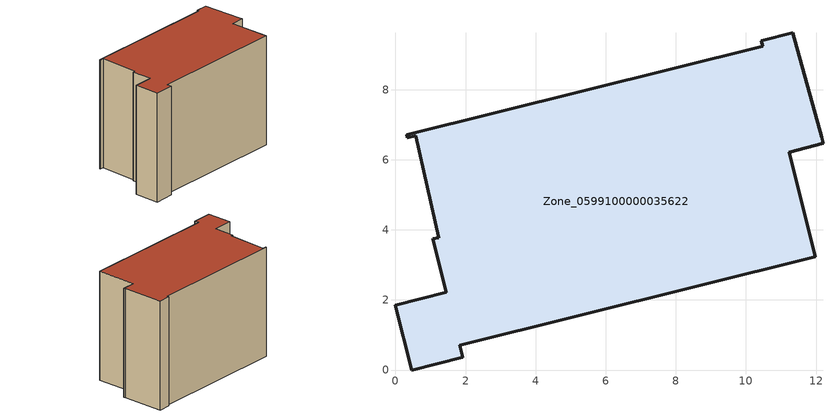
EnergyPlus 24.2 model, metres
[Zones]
Zone_0599100000035622
 floor ground (C_G): 10.48,9.24 10.44,9.39 11.33,9.62 12.16,6.64 12.2,6.47 11.23,6.22 11.98,3.24 1.83,0.71 1.92,0.37 0.46,0 0,1.85 1.45,2.22 1.07,3.74 1.23,3.78 0.58,6.69 0.34,6.64 0.32,6.72 z0
 wall outside (C_F): 1.45,2.22 0,1.85 0.46,0 1.92,0.37 1.83,0.71 11.98,3.24 11.23,6.22 12.2,6.47 12.16,6.64 11.33,9.62 10.44,9.39 10.48,9.24 0.32,6.72 0.34,6.64 0.58,6.69 1.23,3.78 1.07,3.74 1.45,2.22 z0:8.36
 roof outside (C_R): 10.48,9.24 0.32,6.72 0.34,6.64 0.58,6.69 1.23,3.78 1.07,3.74 1.45,2.22 0,1.85 0.46,0 1.92,0.37 1.83,0.71 11.98,3.24 11.23,6.22 12.2,6.47 12.16,6.64 11.33,9.62 10.44,9.39 z8.36
[BUILDING]
Pand.0599100000035622: North Axis=0; Terrain=City; Loads Convergence Tolerance Value=0.04; Temperature Convergence Tolerance Value=0.4; Solar Distribution=FullExterior; Maximum Number of Warmup Days=25; Minimum Number of Warmup Days=1
[Site:Location]
Rotterdam.The.Hague.AP_ZH_NLD Design_Conditions: Latitude=51.96; Longitude=4.45; Time Zone=1; Elevation=-4.5
[SITE:GROUNDTEMPERATURE:BUILDINGSURFACE]
18, 18, 18, 18, 18, 18, 18, 18, 18, 18, 18, 18
[MATERIAL] Thermal Absorptance=0.9; Solar Absorptance=0.7; Visible Absorptance=0.7
Name | Roughness | Thickness | Conductivity | Density | Specific Heat
G.TI.1975-1991 | MediumSmooth | 0.15 | 0.288461 | 540 | 1210
F.TI.1975-1991 | Rough | 0.3 | 0.230769 | 1920 | 840
R.TI.1975-1991 | MediumRough | 0.2 | 0.153846 | 1500 | 1000
[CONSTRUCTION]
C_G: G.TI.1975-1991
C_F: F.TI.1975-1991
C_R: R.TI.1975-1991
[ZONE]
Zone_0599100000035622: Type=1; Multiplier=1; Ceiling Height=Autocalculate; Volume=Autocalculate; Floor Area=autocalculate; Part of Total Floor Area=Yes
[ZONEINFILTRATION:DESIGNFLOWRATE]
Infil_Zone_0599100000035622: Zone or ZoneList or Space or SpaceList=Zone_0599100000035622; Schedule=AlwaysOn; Design Flow Rate Calculation Method=Flow/Area; Flow Rate per Floor Area=0.003; Constant Term Coefficient=1; Temperature Term Coefficient=0; Velocity Term Coefficient=0; Velocity Squared Term Coefficient=0
[HVACTEMPLATE:ZONE:IDEALLOADSAIRSYSTEM]
Zone_0599100000035622: Maximum Heating Supply Air Temperature=50; Minimum Cooling Supply Air Temperature=13; Maximum Heating Supply Air Humidity Ratio=0.0156; Minimum Cooling Supply Air Humidity Ratio=0.0077; Heating Limit=NoLimit; Cooling Limit=NoLimit; Dehumidification Control Type=ConstantSensibleHeatRatio; Cooling Sensible Heat Ratio=0.7; Dehumidification Setpoint=60; Humidification Control Type=None; Humidification Setpoint=30; Outdoor Air Method=None; Outdoor Air Flow Rate per Person=0.00944; Outdoor Air Flow Rate per Zone Floor Area=0; Outdoor Air Flow Rate per Zone=0; Demand Controlled Ventilation Type=None; Outdoor Air Economizer Type=NoEconomizer; Heat Recovery Type=None; Sensible Heat Recovery Effectiveness=0.7; Latent Heat Recovery Effectiveness=0.65
[ZONECONTROL:THERMOSTAT]
ThermostatControl_Zone_0599100000035622: Zone or ZoneList=Zone_0599100000035622; Control Type Schedule=DualSetpointControlType; Control 1=Thermostat_Zone_0599100000035622; Temperature Difference Between Cutout And Setpoint=0
[THERMOSTATSETPOINT:DUALSETPOINT]
Thermostat_Zone_0599100000035622: Heating Setpoint Temperature Schedule=HeatingSetpoint_Zone_0599100000035622; Cooling Setpoint Temperature Schedule=CoolingSetpoint_Zone_0599100000035622
[SCHEDULE:COMPACT]
HeatingSetpoint_Zone_0599100000035622: Through: 12/31, For: AllDays, Until: 24:00, 21
CoolingSetpoint_Zone_0599100000035622: Through: 12/31, For: AllDays, Until: 24:00, 24
DualSetpointControlType: Through: 12/31, For: AllDays, Until: 24:00, 4
AlwaysOn: Through: 12/31, For: AllDays, Until: 24:00, 1
